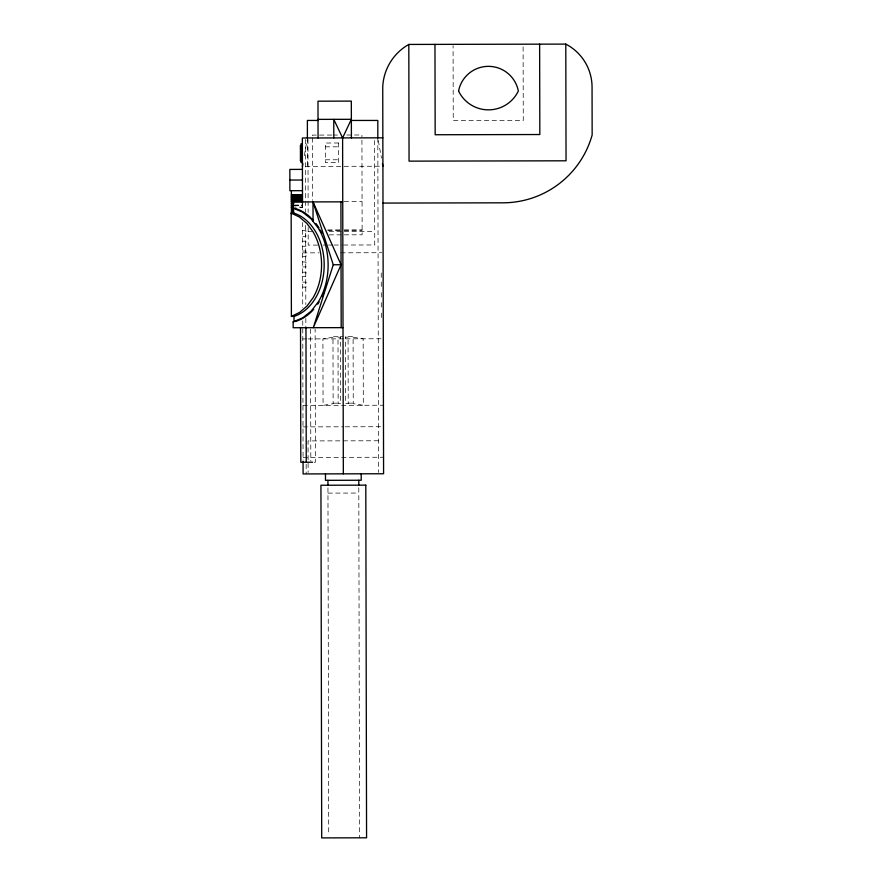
<?xml version="1.0" encoding="UTF-8"?>
<svg xmlns="http://www.w3.org/2000/svg" width="882" height="882" viewBox="0 0 882 882"><rect width="100%" height="100%" fill="white"/><g stroke="black" fill="none" stroke-linecap="round" stroke-linejoin="round"><path stroke-width="0.66" stroke-dasharray="4.41 3.31" d="M304.301 155.695L306.969 140.436M332.977 337.233L322.922 338.886L323.066 405.367L333.131 403.702L332.977 336.715L338.004 336.703L338.159 403.691L340.673 403.691L340.529 336.692L344.3 336.681M331.687 135.056L312.437 135.1L312.448 137.019M333.054 135.056L338.556 135.045M346.802 135.023L361.918 134.99L361.918 136.908M325.326 146.842L338.644 146.82M325.359 159.785L338.677 159.763M305.503 166.4L382.909 166.224M344.2 201.669L362.061 201.625M294.092 205.032L302.151 205.021L302.151 203.632M293.882 205.396L302.504 205.374M294.103 205.749L302.151 205.738L302.151 207.116L292.692 207.138M300.056 207.479L302.515 207.479M327.762 229.904L342.889 229.871M344.256 229.871L362.127 229.838M327.773 230.511L342.889 230.478M344.256 230.478L362.127 230.434M302.559 230.698L305.889 230.687L305.9 236.365L302.581 236.376M308.171 231.701L312.658 231.69M329.14 231.657L342.889 231.624M344.267 231.624L374.718 231.547M329.151 234.866L342.9 234.844M344.267 234.833L362.138 234.799L361.929 137.713M302.592 241.194L305.911 241.183L305.922 246.276L302.603 246.276M317.707 245.075L308.204 245.097L308.16 227.567M323.143 245.064L327.211 245.053M328.567 245.053L332.646 245.042M334.002 245.042L342.15 245.02M343.506 245.02L374.74 244.953L374.508 137.846M302.614 251.05L305.933 251.039L305.944 256.706L302.625 256.717M302.614 252.88L318.986 252.847M340.805 252.803L381.741 252.715M302.636 261.976L305.955 261.976L305.966 266.926L302.647 266.926M302.658 272.207L305.977 272.196L305.988 276.408L302.669 276.419M302.68 282.119L305.999 282.119L306.01 287.102L302.691 287.113M338.015 337.222L340.529 337.211M345.557 337.2L348.07 337.2M302.802 338.931L306.826 338.92M308.171 338.92L344.388 338.842M345.733 338.842L381.95 338.754M333.12 403.184L338.159 403.173M348.214 403.151L353.252 403.14M302.945 405.411L383.438 405.235M302.989 426.899L343.925 426.8M345.281 426.8L383.483 426.723M378.477 440.768L308.061 440.923L308.127 472.543M303.066 457.427L383.549 457.251M314.124 462.212L315.414 462.212L315.128 329.074M327.961 493.115L358.809 493.049M353.098 337.189L363.163 338.798L363.318 405.279L353.252 403.658L353.098 336.67L348.07 336.681L348.214 403.669L345.7 403.68L345.557 336.681M378.301 140.547L381.454 158.121M523.103 46.922L523.269 120.514L453.249 120.669L453.083 45.71M381.245 272.968L381.256 277.367M381.267 282.075L381.278 287.179M381.289 292.626L381.3 297.785M381.311 302.625L381.322 307.928M381.333 313.132L381.344 318.843M377.816 137.835L378.554 472.388M358.798 487.79L359.558 837.812M327.95 487.856L328.71 835.133M312.448 137.824L312.581 200.368M310.519 329.085L310.817 460.845M307.972 139.367L308.127 212.408M307.388 137.989L307.454 166.389M305.448 139.378L305.602 212.341M305.635 225.428L305.811 304.599M305.833 318.358L305.856 327.024M306.153 464.296L306.175 473.921M302.504 203.301L302.515 210.137M302.548 222.44L302.735 307.52M302.758 320.883L303.066 460.272M338.644 142.994L325.326 143.027L325.37 162.619L338.688 162.586L338.644 142.994"/><path stroke-width="1.32" d="M302.427 166.4L302.89 163.721M313.011 201.901L333.264 264.754L313.286 327.696L341.047 264.743L313.011 201.901L313.044 221.415M343.341 473.843L342.602 137.912L351.367 119.302L318.016 119.379M291.391 316.395L299.626 312.415L307.002 306.054L313.143 297.653A53.063 39.26 89.9 0 0 313 231.734L306.815 223.355L299.417 217.027L291.159 213.08L291.391 316.395L294.015 316.395A53.063 39.26 89.9 0 0 324.19 264.666A53.063 39.26 89.9 0 0 293.783 213.069L292.89 201.945L342.745 201.846M343.021 327.641L293.166 327.74L293.144 321.831L302.603 317.917L311.125 311.159L318.281 301.942A57.793 42.766 89.9 0 0 318.115 227.898L310.927 218.703L302.361 211.989L292.901 208.108M303.066 461.628L303.099 473.932L383.582 473.755L382.733 87.12A51.354 51.354 0 0 1 408.807 44.442L565.792 44.1A48.543 48.543 0 0 1 592.054 87.12L592.153 134.968A92.753 92.753 0 0 1 503.016 202.816L382.986 203.081M382.843 137.824L302.361 138L302.504 202.717M302.372 143.711L301.071 143.722L301.115 162.564L302.416 162.564M300.431 146.081L301.082 146.07M300.431 148.43L301.082 148.43M300.453 157.856L301.104 157.856M300.464 160.215L301.115 160.204M302.471 169.388L289.847 169.421L289.891 190.699L302.482 190.666M289.869 180.06L302.449 180.027M291.391 194.9L302.482 194.867M291.391 195.253L302.129 195.231L302.129 196.62L291.391 196.642M291.391 196.995L302.493 196.973M291.391 197.347L302.14 197.325L302.14 198.715L291.402 198.737M291.402 199.1L302.493 199.067M291.402 199.453L302.14 199.431L302.14 200.82L291.402 200.842M291.402 201.195L300.034 201.173M291.402 201.559L302.14 201.526M291.402 203.301L293.871 203.29M291.413 205.396L293.882 205.396M291.413 207.149L292.692 207.138M291.413 207.502L292.692 207.502L292.714 213.433M291.159 213.08L293.783 213.069M333.264 264.754L341.047 264.743M293.144 321.831L294.026 321.831L294.015 316.395M312.559 462.223L300.817 462.245L300.519 327.729M318.226 120.448L307.388 120.448L307.388 137.989M350.727 120.448L377.816 120.448L377.816 137.989M342.602 137.912L333.76 119.346L333.804 137.934M382.424 163.523L382.909 166.224M565.792 44.1L566.046 160.8L409.061 161.141L408.807 44.442M539.63 44.155L539.828 134.527L435.168 134.748L434.969 44.387M361.201 473.799L361.212 480.249L325.491 480.326L325.48 473.877M358.776 480.26L358.787 485.166M351.411 137.901L351.323 101.11L317.983 101.187L318.06 137.967M340.915 201.846L341.191 327.641M327.928 480.326L327.939 485.232M305.966 327.718L306.252 462.234M300.431 145.398L300.464 160.888M291.38 190.688L291.435 213.642M294.985 208.428A57.793 42.766 89.9 0 1 310.806 217.722M311.798 218.703A57.793 42.766 89.9 0 1 313.518 220.544M315.988 223.532A57.793 42.766 89.9 0 1 318.986 227.887M320.221 229.97A57.793 42.766 89.9 0 1 321.952 233.267M323.628 293.111A57.793 42.766 89.9 0 1 322.084 296.55M319.152 301.942A57.793 42.766 89.9 0 1 317.707 304.169M313.716 309.317A57.793 42.766 89.9 0 1 304.588 317.222M303.474 317.906A57.793 42.766 89.9 0 1 295.227 321.511M365.798 485.144L320.938 485.243L321.71 837.9L366.57 837.801L365.798 485.144M458.563 91.022A33.13 33.13 0 0 0 518.34 91.022A30.44 30.44 0 0 0 458.563 91.022"/></g></svg>
